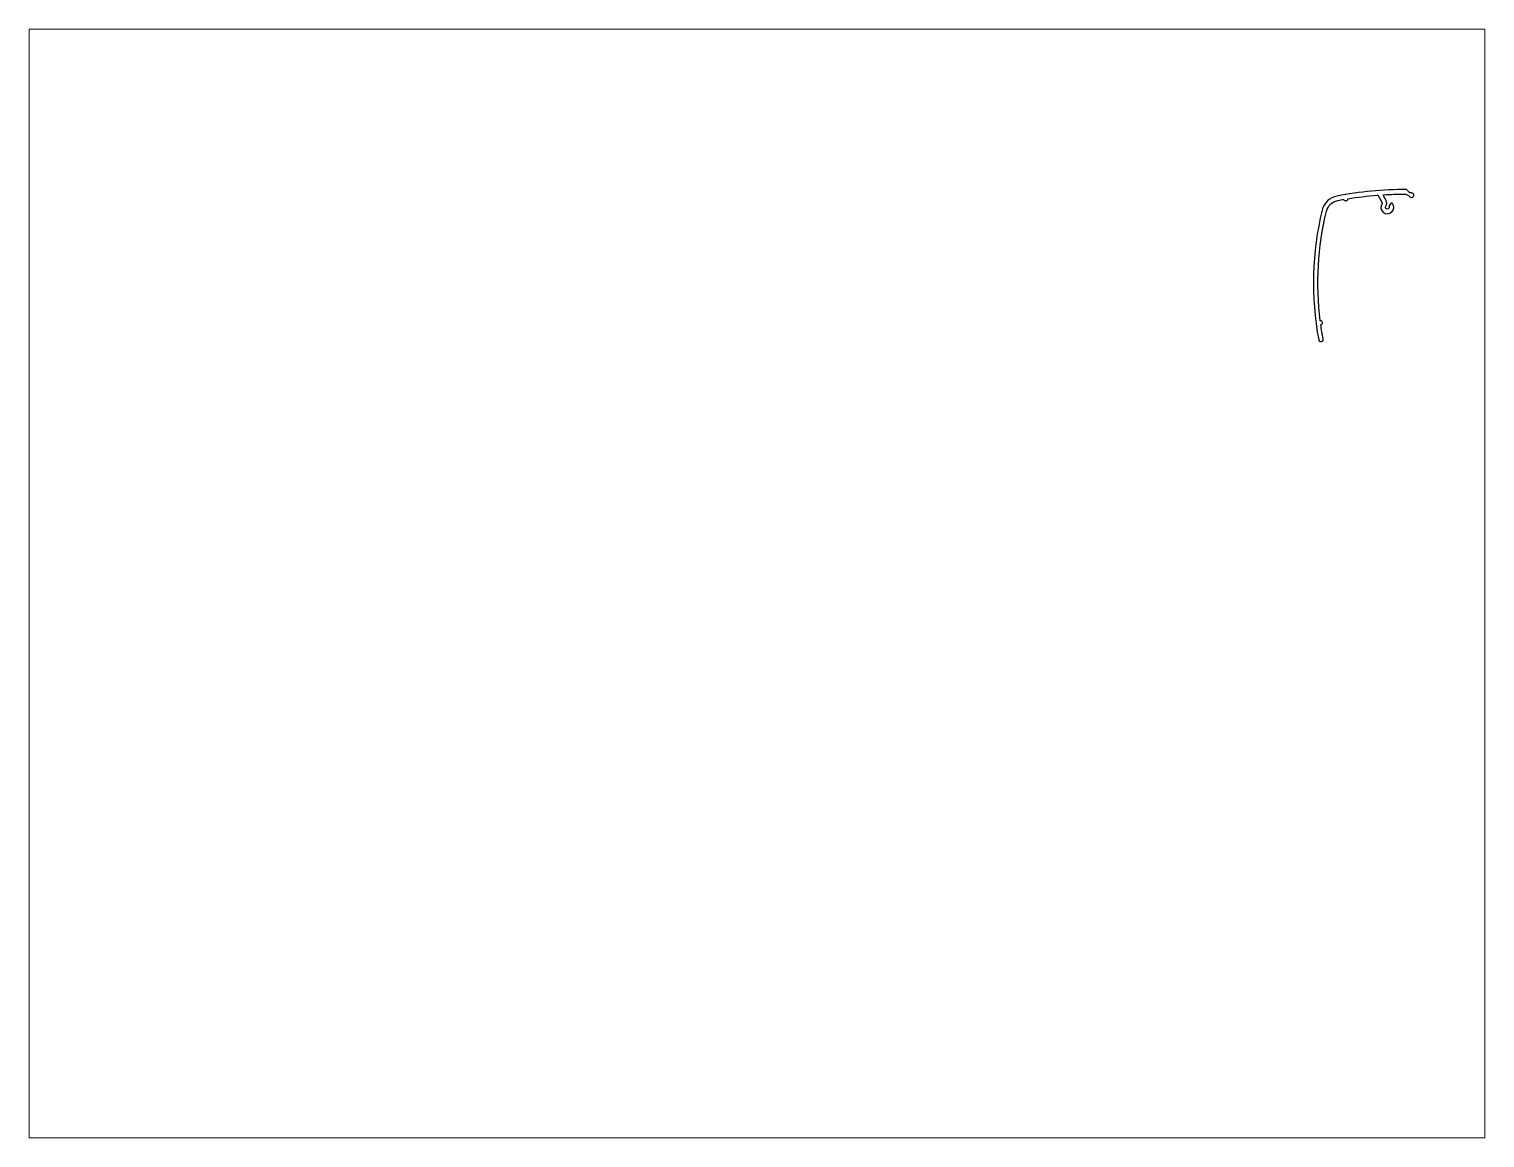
# Paper-space layout 'Layout1' of a CAD drawing. Extents: x 27 to 240, y 20 to 183.
# The model-space entities are those that its viewports show. They can reach past a viewport. Long polylines and large blocks are cut down to what shows.
import ezdxf

# ---------------------------------------------------------------- set-up
doc = ezdxf.new("R2010")
doc.units = 0
doc.header["$LTSCALE"] = 15
doc.layers.get('0').update_dxf_attribs({"linetype": 'CONTINUOUS'})

msp = doc.modelspace()

# ---------------------------------------------------------------- linework, layer by layer
at = {"color": 0}
msp.add_lwpolyline([(347.03, 232.28, -0.019987), (354.87, 233.22, -0.289272), (355.06, 233.12), (356.15, 231.22, -0.291942), (356.14, 231, 1.97189), (358.89, 231.06, 0.453948), (358.59, 231.08), (358.15, 230.64, 0.267949), (358.02, 230.16, -1.571182), (357.13, 230.31, 0.291942), (357.19, 231.82), (356.49, 233.04, -0.557162), (356.65, 233.34, -0.013441), (361.96, 233.52, -0.219462), (363.48, 232.83, 1.556046), (363.94, 233.83), (363.53, 233.83, -0.221695), (363.38, 233.9), (362.74, 234.65, 0.22194), (362.59, 234.73, 0.046297), (344.19, 233, 0.29435), (340.26, 229.28, 0.107039), (339.35, 194.91, 1), (340.53, 195.14, -0.012014), (339.9, 198.93, 0.99688), (339.77, 199.92, -0.09175), (341.42, 228.99, -0.29435), (344.41, 231.82, -0.004196), (346.04, 232.12, 0.997473), (347.03, 232.28)], format="xyb", dxfattribs=at)

psp = doc.layouts.get("Layout1")

# ---------------------------------------------------------------- viewports
at = {"layer": '0', "color": 0, "linetype": 'BYBLOCK', "ltscale": 0.05}
psp.add_viewport(center=(133.35, 101.6), size=(213.36, 162.56), view_center_point=(190.51, 130.3), view_height=293.8955, dxfattribs=at)

doc.saveas('drawing.dxf')
